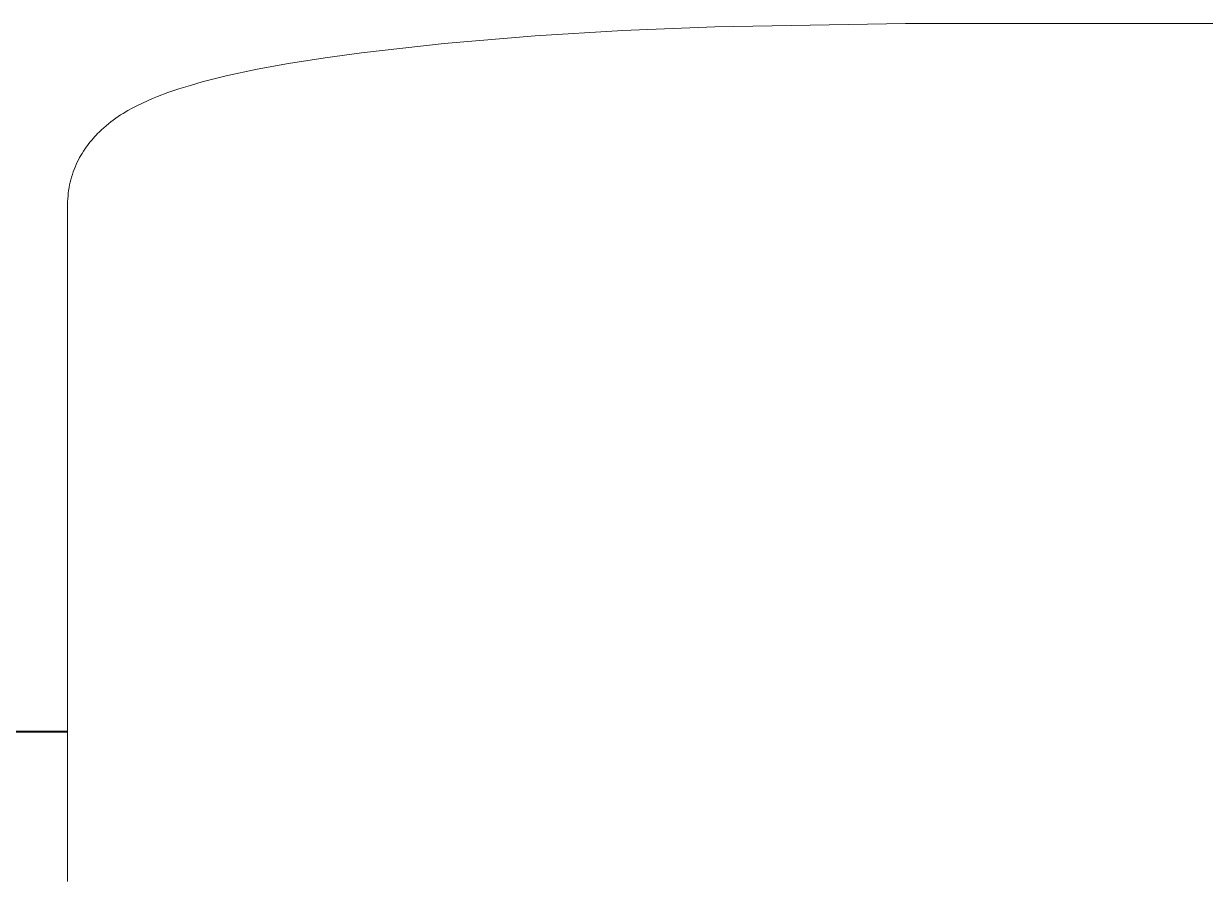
# Model space of a CAD drawing. Header units: millimetres. Extents: x -779 to 3049, y 55 to 2500.
# Drawn here: x -559.41 to -531.2, y 1996.98 to 2017.46 of the extents above; entities that cross this region are included whole.
import ezdxf

# ---------------------------------------------------------------- set-up
doc = ezdxf.new("R2010")
doc.units = ezdxf.units.MM
doc.layers.add('ZANO_R', color=7, linetype='Continuous', lineweight=0)

msp = doc.modelspace()

# ---------------------------------------------------------------- linework, layer by layer
at = {"layer": 'ZANO_R'}
for p, q in [((-545.101, 2017.29), (-542.905, 2017.382)), ((-542.905, 2017.382), (-538.358, 2017.456)), ((-538.358, 2017.456), (-517.01, 2017.456)), ((-549.369, 2016.982), (-547.194, 2017.163)), ((-547.194, 2017.163), (-545.101, 2017.29)), ((-551.341, 2016.761), (-549.369, 2016.982)), ((-553.83, 2016.365), (-553.082, 2016.503)), ((-553.082, 2016.503), (-552.213, 2016.641)), ((-552.213, 2016.641), (-551.341, 2016.761)), ((-554.859, 2016.137), (-554.574, 2016.206)), ((-554.574, 2016.206), (-553.83, 2016.365)), ((-555.706, 2015.896), (-555.425, 2015.982)), ((-555.425, 2015.982), (-555.143, 2016.063)), ((-555.143, 2016.063), (-554.859, 2016.137)), ((-556.453, 2015.614), (-556.334, 2015.666)), ((-556.334, 2015.666), (-556.212, 2015.715)), ((-556.212, 2015.715), (-555.963, 2015.809)), ((-555.963, 2015.809), (-555.706, 2015.896)), ((-557.034, 2015.312), (-556.918, 2015.381)), ((-556.918, 2015.381), (-556.802, 2015.445)), ((-556.802, 2015.445), (-556.687, 2015.504)), ((-556.687, 2015.504), (-556.571, 2015.56)), ((-556.571, 2015.56), (-556.453, 2015.614)), ((-557.382, 2015.066), (-557.325, 2015.112)), ((-557.325, 2015.112), (-557.267, 2015.155)), ((-557.267, 2015.155), (-557.209, 2015.197)), ((-557.209, 2015.197), (-557.151, 2015.237)), ((-557.151, 2015.237), (-557.092, 2015.275)), ((-557.092, 2015.275), (-557.034, 2015.312)), ((-557.679, 2014.793), (-557.644, 2014.83)), ((-557.644, 2014.83), (-557.608, 2014.866)), ((-557.608, 2014.866), (-557.552, 2014.919)), ((-557.552, 2014.919), (-557.496, 2014.97)), ((-557.496, 2014.97), (-557.439, 2015.019)), ((-557.439, 2015.019), (-557.382, 2015.066)), ((-557.918, 2014.503), (-557.885, 2014.548)), ((-557.885, 2014.548), (-557.852, 2014.592)), ((-557.852, 2014.592), (-557.819, 2014.634)), ((-557.819, 2014.634), (-557.784, 2014.676)), ((-557.784, 2014.676), (-557.75, 2014.716)), ((-557.75, 2014.716), (-557.715, 2014.755)), ((-557.715, 2014.755), (-557.679, 2014.793)), ((-558.1, 2014.202), (-558.071, 2014.256)), ((-558.071, 2014.256), (-558.042, 2014.308)), ((-558.042, 2014.308), (-558.012, 2014.359)), ((-558.012, 2014.359), (-557.982, 2014.408)), ((-557.982, 2014.408), (-557.95, 2014.456)), ((-557.95, 2014.456), (-557.918, 2014.503)), ((-558.224, 2013.914), (-558.202, 2013.974)), ((-558.202, 2013.974), (-558.178, 2014.032)), ((-558.178, 2014.032), (-558.153, 2014.09)), ((-558.153, 2014.09), (-558.127, 2014.147)), ((-558.127, 2014.147), (-558.1, 2014.202)), ((-558.311, 2013.604), (-558.297, 2013.668)), ((-558.297, 2013.668), (-558.281, 2013.73)), ((-558.281, 2013.73), (-558.264, 2013.793)), ((-558.264, 2013.793), (-558.245, 2013.854)), ((-558.245, 2013.854), (-558.224, 2013.914)), ((-558.349, 2013.343), (-558.342, 2013.409)), ((-558.342, 2013.409), (-558.334, 2013.475)), ((-558.334, 2013.475), (-558.323, 2013.54)), ((-558.323, 2013.54), (-558.311, 2013.604)), ((-558.358, 2013.139), (-558.357, 2013.208)), ((-558.358, 1998.264), (-558.358, 2013.139)), ((-558.357, 2013.208), (-558.354, 2013.275)), ((-558.354, 2013.275), (-558.349, 2013.343)), ((-558.358, 2000.56), (-598.358, 2000.56)), ((-558.358, 2000.542), (-598.358, 2000.542)), ((-558.358, 1998.26), (-558.358, 1998.264)), ((-558.358, 1996.976), (-558.358, 1998.26))]:
    msp.add_line(p, q, dxfattribs=at)

doc.saveas('drawing.dxf')
